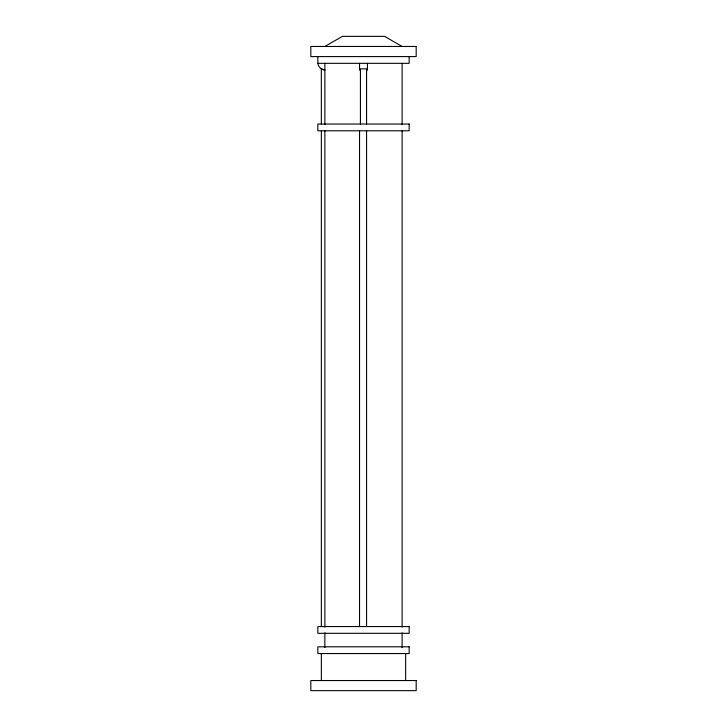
<?xml version="1.0" encoding="UTF-8"?>
<svg xmlns="http://www.w3.org/2000/svg" width="727" height="727" viewBox="0 0 727 727"><rect width="100%" height="100%" fill="white"/><g stroke="black" fill="none" stroke-linecap="round" stroke-linejoin="round"><path stroke-width="1.09" d="M324.869 46.464L342.426 36.35L384.574 36.35L402.131 46.464M360.428 70.074L359.547 70.074L359.547 63.331M366.572 70.074L367.453 70.074L367.453 63.331M324.869 70.074L321.325 68.838L321.352 124.035M409.156 56.588L409.156 63.331L317.844 63.331L317.844 56.588M405.648 653.555L405.648 680.536M402.131 63.449L402.131 124.699M402.131 130.369L402.131 627.137M402.131 632.808L402.131 647.548M366.572 124.035L366.572 68.838L360.428 68.838L360.428 124.035M366.572 130.787L366.572 626.565M359.547 130.787L359.547 626.565M324.869 63.331L324.869 124.699M324.869 130.369L324.869 627.137M324.869 632.808L324.869 647.548M321.352 130.787L321.352 626.565M321.352 653.555L321.352 680.536M324.869 70.001A7.752 7.752 0 0 1 317.772 63.34M416.18 46.464L310.82 46.464L310.82 56.588L416.18 56.588L416.18 46.464M409.156 124.035L317.844 124.035L317.844 130.787L409.156 130.787L409.156 124.035M409.156 626.565L317.844 626.565L317.844 633.317L409.156 633.317L409.156 626.565M409.156 646.803L317.844 646.803L317.844 653.555L409.156 653.555L409.156 646.803M416.18 680.536L310.82 680.536L310.82 690.65L416.18 690.65L416.18 680.536"/></g></svg>
